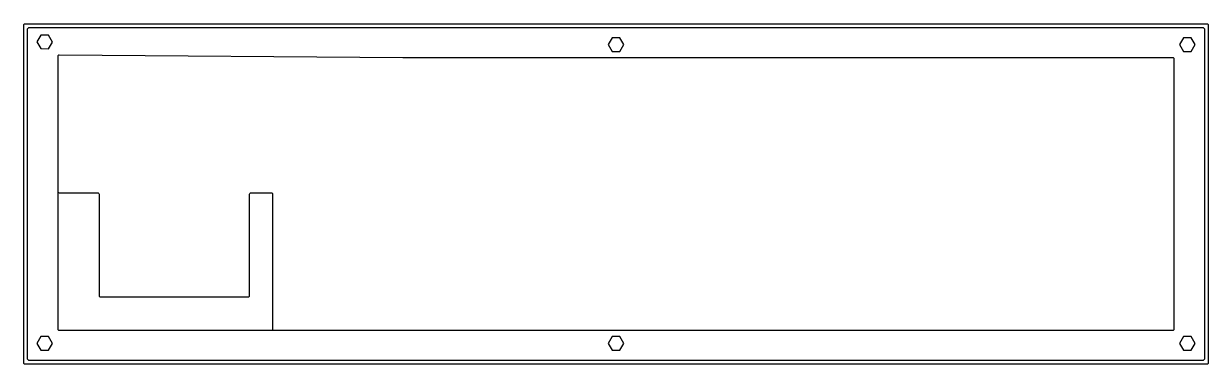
# Model space of a CAD drawing. Header units: millimetres. Extents: x -435 to 17, y -17 to 113.
import ezdxf

# ---------------------------------------------------------------- set-up
doc = ezdxf.new("R2010")
doc.units = ezdxf.units.MM
doc.layers.get('0').update_dxf_attribs({"linetype": 'CONTINUOUS'})

msp = doc.modelspace()

# ---------------------------------------------------------------- linework, layer by layer
for points in [[(-434.85, 112.13, -0.414214), (-434.35, 112.63), (16.88, 112.63, -0.414214), (17.38, 112.13), (17.38, -16.88, -0.414214), (16.88, -17.38), (-434.35, -17.38, -0.414214), (-434.85, -16.88)], [(-433.35, 110.63, -0.414214), (-432.85, 111.13), (15.38, 111.13, -0.414214), (15.88, 110.63), (15.88, -15.38, -0.414214), (15.38, -15.88), (-432.85, -15.88, -0.414214), (-433.35, -15.38)], [(4.38, -3.88), (4.38, 99.13, 0.414214), (3.88, 99.63), (-290.13, 99.63), (-421.35, 100.61, 0.416404), (-421.85, 100.11), (-421.85, -3.88, 0.414214), (-421.35, -4.38), (3.88, -4.38, 0.414214)], [(-339.35, -4.38), (3.88, -4.38, 0.414214), (4.38, -3.88), (4.38, 99.13, 0.414214), (3.88, 99.63), (-290.13, 99.63), (-421.35, 100.61, 0.416404), (-421.85, 100.11), (-421.85, 48.62, 0.414214), (-421.35, 48.12), (-406.6, 48.12, -0.414214), (-406.1, 47.62), (-406.1, 8.87, 0.414214), (-405.6, 8.37), (-349.1, 8.37, 0.414214), (-348.6, 8.87), (-348.6, 47.62, -0.414214), (-348.1, 48.12), (-340.35, 48.12, -0.414214), (-339.85, 47.62), (-339.85, -3.88, 0.414214)]]:
    msp.add_lwpolyline(points, format="xyb", close=True)
for points in [[(-425.4, 103.09), (-423.91, 105.63), (-425.36, 108.19), (-428.31, 108.21), (-429.8, 105.68), (-428.34, 103.11)], [(-425.4, 103.09), (-423.91, 105.63), (-425.36, 108.19), (-428.31, 108.21), (-429.8, 105.68), (-428.34, 103.11)], [(-207.26, 102.08), (-205.79, 104.63), (-207.26, 107.18), (-210.21, 107.18), (-211.68, 104.63), (-210.21, 102.08)], [(-207.26, 102.08), (-205.79, 104.63), (-207.26, 107.18), (-210.21, 107.18), (-211.68, 104.63), (-210.21, 102.08)], [(10.85, 102.08), (12.33, 104.63), (10.85, 107.18), (7.91, 107.18), (6.44, 104.63), (7.91, 102.08)], [(10.85, 102.08), (12.33, 104.63), (10.85, 107.18), (7.91, 107.18), (6.44, 104.63), (7.91, 102.08)], [(-425.38, -11.93), (-423.91, -9.38), (-425.38, -6.83), (-428.32, -6.83), (-429.8, -9.38), (-428.32, -11.93)], [(-425.38, -11.93), (-423.91, -9.38), (-425.38, -6.83), (-428.32, -6.83), (-429.8, -9.38), (-428.32, -11.93)], [(-207.26, -11.93), (-205.79, -9.38), (-207.26, -6.83), (-210.21, -6.83), (-211.68, -9.38), (-210.21, -11.93)], [(-207.26, -11.93), (-205.79, -9.38), (-207.26, -6.83), (-210.21, -6.83), (-211.68, -9.38), (-210.21, -11.93)], [(10.85, -11.93), (12.33, -9.38), (10.85, -6.83), (7.91, -6.83), (6.44, -9.38), (7.91, -11.93)], [(10.85, -11.93), (12.33, -9.38), (10.85, -6.83), (7.91, -6.83), (6.44, -9.38), (7.91, -11.93)]]:
    msp.add_lwpolyline(points, close=True)

doc.saveas('drawing.dxf')
